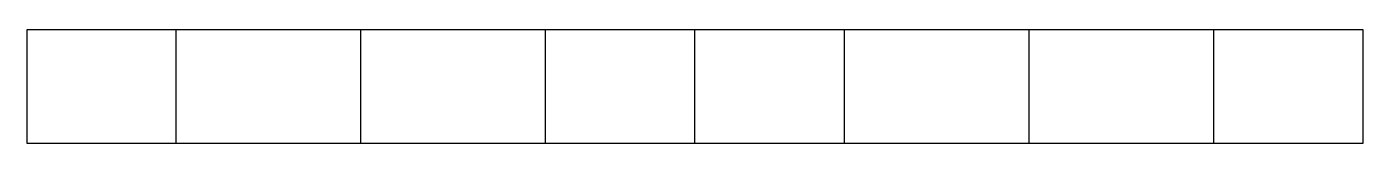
# Model space of a CAD drawing. Header units: millimetres. Extents: x 0 to 1884, y 0 to 160.
import ezdxf

# ---------------------------------------------------------------- set-up
doc = ezdxf.new("R2010")
doc.units = ezdxf.units.MM
doc.layers.add('CUT', color=7, linetype='Continuous')
doc.layers.add('FOLD', color=1, linetype='Continuous')

msp = doc.modelspace()

# ---------------------------------------------------------------- linework, layer by layer
at = {"layer": 'CUT'}
msp.add_lwpolyline([(0, 0), (1883.9, 0), (1883.9, 160), (0, 160)], close=True, dxfattribs=at)
at = {"layer": 'FOLD'}
for p, q in [((210.5, 0), (210.5, 160)), ((471, 0), (471, 160)), ((731.4, 0), (731.4, 160)), ((941.9, 0), (941.9, 160)), ((1152.5, 0), (1152.5, 160)), ((1412.9, 0), (1412.9, 160)), ((1673.3, 0), (1673.3, 160))]:
    msp.add_line(p, q, dxfattribs=at)

doc.saveas('drawing.dxf')
